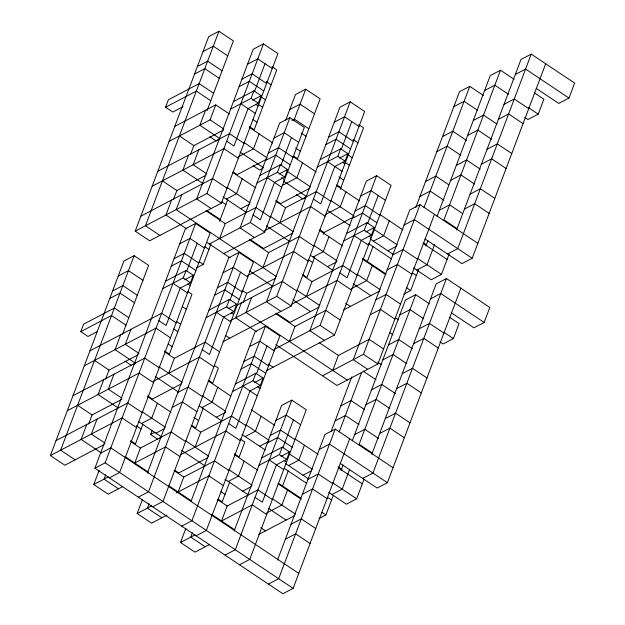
<?xml version="1.0" encoding="UTF-8"?>
<svg xmlns="http://www.w3.org/2000/svg" width="625" height="625" viewBox="0 0 625 625"><rect width="100%" height="100%" fill="white"/><g stroke="black" fill="none" stroke-linecap="round" stroke-linejoin="round"><path stroke-width="0.94" d="M97.406 331.555L88.016 336.477L80.781 331.648L83.609 324.164L114.344 308.047L128.805 317.703M183.062 106.672L172.82 112.047L165.586 107.219L168.414 99.742L199.148 83.617L213.609 93.273M104.125 444.617L64.852 465.219L50.391 455.555L123.891 261.055L134.133 255.68L148.594 265.336L122.555 334.25M211.125 208.539L196.672 198.883L253.203 49.266L263.453 43.891L277.914 53.547L221.375 203.172L149.656 240.789L135.195 231.133L208.695 36.625L218.938 31.25L233.398 40.906L207.016 110.727M134.133 255.68L60.641 450.18L75.094 459.844M218.938 31.25L145.445 225.758L159.898 235.414M86.781 424.477L81.125 439.438L101.211 452.852M103.742 379.586L98.086 394.547L118.172 407.961M120.703 334.703L115.047 349.664L135.133 363.078M171.586 200.047L165.93 215.008L186.82 228.953M188.547 155.156L182.891 170.117L202.977 183.531M205.508 110.273L199.852 125.234L219.938 138.648M88.633 424.023L92.055 414.953L121.938 399.281M105.594 379.141L109.016 370.07L138.047 354.844M173.438 199.594L176.859 190.523L205.891 175.297M190.398 154.711L193.82 145.641L223.703 129.969M97.031 419.102L91.375 434.062L105.031 443.18M113.992 374.211L108.336 389.172L121.188 397.758M130.953 329.328L125.297 344.289L138.953 353.414M181.836 194.672L176.18 209.633L276.594 276.703M198.789 149.781L193.141 164.75L206.797 173.867M169.117 141.359L210.102 119.859L215.75 104.898L229.414 114.023M349.664 438.758L293.125 588.375L282.883 593.75L94.906 468.195L185.359 228.805L195.609 223.438L210.07 233.094L119.609 472.484L109.359 477.859M122.742 486.578L108.234 494.187L93.773 484.531L99.094 470.445M94.906 468.195L105.148 462.828L195.609 223.438M135.195 231.133L206.914 193.508L263.453 43.891M105.68 474.758L104.016 479.156L118.477 488.812M162.75 288.656L183.234 277.906L186.062 270.43L193.297 275.258L190.469 282.734L180.219 288.109L166.086 325.516L158.859 320.688M230.594 109.109L251.078 98.367L253.906 90.883L261.141 95.711L258.312 103.195L248.062 108.57L233.93 145.977L226.703 141.141M186.711 270.945L197.18 243.227M254.555 91.406L265.023 63.68M142.805 424.43L135.438 443.93L130.617 440.711M196.453 267.969L203.281 264.383L210.992 243.984M219.555 221.312L227.609 200.008M185.602 441.609L171.141 431.953L140.406 448.07L134.75 463.031L165.492 446.914L179.945 456.57M157.367 403.188L151.711 418.148L141.469 423.523M168.672 373.266L174.328 358.305L205.062 342.18L219.523 351.836M219.555 238.609L225.211 223.641L255.945 207.523L270.406 217.18M242.172 178.758L236.516 193.719L226.273 199.094M259.133 133.875L253.477 148.836L238.109 156.898M157.812 439.313L150.578 434.484L152.148 430.328M147.359 473.141L228.742 257.781L238.984 252.406L253.445 262.062L162.984 501.453L152.742 506.828M166.977 515.102L151.609 523.164L137.148 513.508L142.469 499.422M285.805 120.094L295.453 94.57L305.695 89.195L320.156 98.852L297.539 158.703L293.523 156.016M238.984 252.406L148.531 491.797L138.281 497.172M209.312 243.977L250.297 222.484L289.867 117.75L304.328 127.406L264.75 232.141L223.773 253.641M149.062 503.727L147.398 508.133L161.859 517.789M293.766 120.781L305.695 89.195M206.125 317.633L226.617 306.883L229.445 299.398L236.672 304.227L233.844 311.711L223.602 317.086L209.469 354.492L202.234 349.656M257.008 182.969L277.5 172.227L280.328 164.742L287.555 169.57L284.727 177.055L274.484 182.43L260.352 219.828L253.117 215M230.086 299.922L240.562 272.195M280.969 165.266L291.445 137.539M241.383 302.875L235.727 317.836L256.617 331.789M203.258 408.211L195.781 428.016L191.758 425.336M243.234 302.43L246.656 293.359L275.688 278.133M178.133 492.008L183.789 477.047L214.523 460.922L228.984 470.578M195.094 447.125L200.75 432.164L231.484 416.039L245.945 425.695M217.711 387.273L212.055 402.234L201.805 407.609M251.633 297.5L245.977 312.469L347.195 380.07M262.938 267.578L268.594 252.617L299.328 236.492L313.789 246.156M279.898 222.695L285.555 207.734L316.289 191.609L330.75 201.266M302.516 162.844L296.859 177.805L282.344 185.422M191.086 501.211L255.156 331.641L265.406 326.266L279.867 335.922L206.367 530.43L196.125 535.805M209.5 544.523L194.992 552.133L180.531 542.477L185.867 528.344M265.406 326.266L191.906 520.773L181.664 526.148M230.609 320.523L276.711 296.344L350.211 101.836L364.672 111.492L291.172 306L222.867 341.828M192.438 532.703L190.773 537.102L205.234 546.758M232.547 391.492L253.031 380.742L255.859 373.258L263.094 378.086L260.266 385.57L250.016 390.945L235.883 428.352L228.656 423.516M317.352 167.062L337.836 156.312L340.664 148.828L347.898 153.656L345.07 161.141L334.82 166.516L320.688 203.922L313.461 199.094M256.508 373.781L266.977 346.055M341.312 149.352L351.781 121.625M229.68 482.07L222.195 501.875L218.18 499.195M314.711 257.047L307 277.445L302.984 274.766M323.273 234.375L323.961 232.562L353.844 216.891M340.234 189.492L363.539 127.828L358.719 124.609M272.359 499.555L257.898 489.898L227.164 506.016L221.508 520.984L252.25 504.859L266.703 514.516M244.125 461.133L238.469 476.094L228.227 481.469M261.086 416.25L255.43 431.211L245.187 436.586M289.352 341.438L295.008 326.477L325.742 310.352L340.203 320.016M306.312 296.555L311.969 281.594L342.703 265.469L357.164 275.125M328.93 236.703L323.273 251.664L313.031 257.039M345.891 191.82L340.234 206.781L325.727 214.391M234.117 531.086L281.578 405.5L291.82 400.125L306.281 409.781L249.742 559.406L239.5 564.773M291.82 400.125L235.289 549.742L225.039 555.117M273.984 349.5L320.094 325.312L376.625 175.695L391.086 185.352L334.547 334.977L266.25 370.805M258.961 465.344L279.453 454.602L282.281 447.117L289.508 451.945L286.68 459.43L276.438 464.805L262.305 502.211L255.07 497.375M343.766 240.922L364.258 230.172L367.086 222.688L374.312 227.516L371.484 235L361.242 240.375L347.109 277.781L339.875 272.953M282.922 447.641L293.398 419.914M367.727 223.211L378.203 195.484M282.539 485.961L288.188 471M367.344 261.531L372.992 246.57M287.508 490.109L281.852 505.07L266.484 513.133M304.469 445.219L298.812 460.18L288.562 465.555M332.734 370.414L338.391 355.453L369.125 339.328L383.586 348.984M372.312 265.68L366.656 280.641L351.289 288.703M389.273 220.789L383.617 235.758L373.367 241.125M277.5 560.062L324.953 434.477L335.203 429.102L393.039 467.727M331.016 431.766L351.75 376.898M415.82 207.336L459.508 91.719L469.758 86.344L483.414 95.469M335.203 429.102L278.664 578.719L268.422 584.094M322.484 375.789L363.469 354.289L420.008 204.672L477.844 243.305M339.211 431.828L361.648 372.438M424.016 207.398L469.758 86.344M275.898 344.664L336.945 385.445L377.93 363.945L434.469 214.328M341.023 470.5L343.078 465.062M352.234 440.844L405.445 300.023L415.688 294.648L429.344 303.773M425.828 246.07L427.883 240.633M437.039 216.414L490.25 75.594L500.492 70.227L514.148 79.344M319.086 518.516L325.914 514.938L333.281 495.438M403.891 294.094L410.719 290.508L418.43 270.102M349.555 469.664L342.188 489.156L331.945 494.531M415.688 294.648L359.148 444.273L372.805 453.391M434.703 244.328L426.992 264.727L416.75 270.102M500.492 70.227L443.953 219.844L456.812 228.43M371.758 454.375L436.18 283.906L446.422 278.531L489.805 307.5L484.148 322.461L473.906 327.836L451.414 312.812M456.562 229.953L520.984 59.477L531.227 54.102L574.609 83.07L568.953 98.039L558.711 103.406L536.219 88.391M328.734 492.383L346.406 504.188L356.648 498.812L364.016 479.32M413.539 267.953L431.211 279.758L441.453 274.383L449.164 253.984M446.422 278.531L372.93 473.031L362.68 478.406M531.227 54.102L457.734 248.609L447.484 253.977M340.188 463.383L377.141 488.062L387.383 482.695L460.883 288.188M424.992 238.953L461.945 263.641L472.188 258.266L545.688 63.758M439.953 341.812L443.164 343.961L453.414 338.586L459.07 323.625L449.43 317.188M524.758 117.383L527.969 119.531L538.219 114.156L543.875 99.195L534.234 92.758M203.039 51.586L213.289 46.211L227.742 55.867M197.391 66.547L207.633 61.172L222.094 70.828M194.562 74.031L204.805 68.656L219.266 78.312M165.586 107.219L196.328 91.094L210.781 100.758M247.555 64.227L257.797 58.852L272.258 68.508M241.898 79.188L252.141 73.812L266.602 83.477M239.07 86.672L249.32 81.297L263.773 90.953M174.773 126.398L215.75 104.898M233.414 101.633L253.906 90.883M252.602 100.188L261.141 95.711M157.812 171.281L229.531 133.664L243.992 143.32M219.609 139.234L216.195 141.023L209.773 136.727M289.797 109.531L300.047 104.156L314.5 113.812M152.156 186.242L223.875 148.625L238.336 158.281M289.867 117.75L279.625 123.125L240.047 227.859L254.508 237.516M291.828 120.461L294.391 119.117L308.852 128.781M273.969 138.086L284.219 132.711L298.672 142.367M350.211 101.836L339.961 107.211L266.469 301.719L280.922 311.375M140.852 216.164L212.57 178.547L227.031 188.203M268.312 153.047L278.562 147.672L293.023 157.328M334.312 122.172L344.555 116.797L359.016 126.461M266.234 159.391L237.203 174.617L233.188 171.93M265.492 160.531L275.734 155.156L290.195 164.812M262.992 168.203L259.578 169.992L253.148 165.703M328.656 137.133L338.898 131.766L353.359 141.422M259.836 175.492L280.328 164.742M325.828 144.617L336.078 139.242L350.531 148.898M279.016 174.047L287.555 169.57M320.172 159.578L340.664 148.828M240.734 208.75L249.273 204.273M339.359 158.141L347.898 153.656M118.234 276.016L128.484 270.641L142.938 280.297M179.711 243.773L189.953 238.398L204.414 248.055M453.859 106.68L464.102 101.305L477.758 110.43M484.594 90.562L494.836 85.188L508.492 94.305M515.328 74.438L525.578 69.062L568.953 98.039M112.586 290.977L122.828 285.602L137.289 295.258M174.055 258.734L184.297 253.359L198.758 263.016M309.609 188.359L280.578 203.586L275.766 200.367M109.758 298.461L120 293.086L134.461 302.742M171.227 266.211L181.477 260.836L195.93 270.5M304.664 198.07L302.953 198.969L296.531 194.68M165.57 281.172L186.062 270.43M442.547 136.602L452.797 131.234L466.453 140.352M473.289 120.484L483.531 115.109L497.188 124.227M504.023 104.359L514.266 98.984L528.727 108.641M264.531 230.758L310.633 206.57L325.094 216.227M376.625 175.695L366.383 181.07L309.844 330.688L324.305 340.352M80.781 331.648L111.523 315.523L125.977 325.188M184.758 279.734L193.297 275.258M436.898 151.57L447.141 146.195L460.797 155.312M467.633 135.445L477.875 130.07L491.531 139.195M498.367 119.32L508.617 113.945L523.07 123.609M360.727 196.031L370.977 190.656L385.43 200.32M292.648 233.25L263.617 248.477L249.961 239.352M223.086 272.742L233.336 267.367L247.789 277.023M355.07 210.992L365.32 205.617L379.781 215.281M89.969 350.828L161.688 313.203L176.148 322.867M217.43 287.703L227.68 282.328L242.141 291.992M352.25 218.477L362.492 213.102L376.953 222.758M425.586 181.492L435.836 176.117L448.688 184.703M456.328 165.367L466.57 159.992L480.227 169.117M487.063 149.25L497.305 143.875L511.766 153.531M247.57 275.641L293.672 251.461L308.133 261.117M214.609 295.188L224.852 289.812L239.312 299.469M84.312 365.789L156.031 328.164L170.492 337.828M346.594 233.438L367.086 222.688M419.938 196.453L430.18 191.078L443.836 200.203M450.672 180.328L460.914 174.953L474.57 184.078M481.406 164.211L491.656 158.836L506.109 168.492M208.953 310.148L229.445 299.398M365.773 232L374.312 227.516M420.008 204.672L409.758 210.047L353.227 359.664L367.688 369.32M228.133 308.711L236.672 304.227M236.258 305.562L282.367 281.383L296.828 291.039M73.008 395.711L144.727 358.094L159.188 367.75M133.953 364.109L135.664 363.211M404.109 225.008L414.352 219.633L472.188 258.266M327.492 266.695L336.883 261.773M439.367 210.258L449.609 204.883L462.461 213.461M470.102 194.133L480.344 188.758L494.805 198.414M67.352 410.672L139.07 373.055L153.531 382.711M464.445 209.094L474.695 203.719L489.148 213.375M387.828 250.789L396.367 246.305M291.805 304.164L337.055 280.43L351.508 290.086M392.797 254.93L403.047 249.555L417.508 259.211M153.305 381.328L199.414 357.141L213.867 366.797M56.047 440.594L127.766 402.977L142.227 412.633M387.148 269.891L397.391 264.516L411.852 274.172M319.07 307.109L290.039 322.336L276.383 313.211M249.508 346.602L259.75 341.227L274.211 350.883M181.43 383.82L152.398 399.047L147.578 395.82M50.391 455.555L122.109 417.938L136.57 427.594M177.859 392.438L188.102 387.062L202.562 396.719M243.852 361.562L254.094 356.188L268.555 365.852M343.547 310L379.406 291.195M241.023 369.047L251.273 363.672L265.727 373.328M375.836 299.812L386.086 294.445L400.547 304.102M172.203 407.398L182.453 402.023L196.906 411.688M100.555 453.234L110.805 447.859L298.781 573.414M235.375 384.008L255.859 373.258M370.188 314.781L380.43 309.406L394.891 319.062M150.578 434.484L154.852 432.242M155.93 433.18L164.469 428.703M254.555 382.57L263.094 378.086M159.516 438.414L161.227 437.516M399.789 314.984L410.031 309.617L423.688 318.734M430.523 298.867L440.773 293.492L484.148 322.461M216.266 417.266L225.656 412.344M93.773 484.531L108.289 476.914M388.484 344.914L398.727 339.539L412.383 348.656M419.219 328.789L429.461 323.414L443.922 333.07M180.578 454.734L225.828 431L240.289 440.656M382.828 359.875L393.07 354.5L406.727 363.617M413.562 343.75L423.812 338.375L438.266 348.031M275.922 420.461L286.172 415.086L300.625 424.742M207.844 457.672L178.82 472.898L174.797 470.219M270.273 435.422L280.516 430.047L294.977 439.711M259.648 446.242L268.188 441.766M267.445 442.906L277.688 437.531L292.148 447.188M340.781 405.922L351.031 400.547L364.688 409.664M371.523 389.797L381.766 384.422L395.422 393.547M402.258 373.672L412.5 368.305L426.961 377.961M137.148 513.508L151.664 505.891M176.422 492.906L208.867 475.883L223.328 485.547M261.789 457.867L282.281 447.117M335.133 420.883L345.375 415.508L359.031 424.625M365.867 404.758L376.109 399.383L389.766 408.508M396.602 388.641L406.852 383.266L421.305 392.922M280.969 456.422L289.508 451.945M319.305 449.438L329.547 444.062L387.383 482.695M242.688 491.125L251.227 486.648M354.562 434.68L364.805 429.312L378.461 438.43M385.297 418.562L395.539 413.188L410 422.844M379.641 433.523L389.891 428.148L404.344 437.805M303.023 475.219L311.562 470.734M180.531 542.477L195.047 534.867M307.992 479.359L318.242 473.984L332.703 483.641M302.344 494.32L312.586 488.945L327.047 498.602M258.742 534.43L294.602 515.625M291.031 524.242L301.281 518.867L315.742 528.531M285.383 539.203L295.625 533.836L310.086 543.492M528.578 107.719L538.219 114.156M271.961 66.664L276.781 69.883L254.164 129.727L249.344 126.508M266.305 81.625L271.125 84.844M353.062 139.57L357.883 142.789M260.648 96.586L265.469 99.805M348.211 155.07L352.227 157.75M251.078 98.367L258.312 103.195M337.836 156.312L345.07 161.141M258.625 104.602L262.641 107.289M301.203 133.039L306.023 136.258M344.586 162.016L349.398 165.234M255.711 104.305L258.125 105.914M342.469 162.25L344.883 163.859M240.836 103.742L255.297 113.398M327.594 161.688L342.055 171.344M252.977 119.562L256.992 122.25M295.547 148L300.367 151.219M338.93 176.977L343.75 180.195M336.906 184.992L340.922 187.672M423.664 242.937L426.875 245.086M249.492 127.438L272.789 142.992M292.875 156.406L316.172 171.969M336.25 185.383L359.547 200.938M379.633 214.352L402.93 229.914M423.008 243.328L447.109 259.422M210.102 119.859L223.758 128.984M243.836 142.398L267.133 157.953M287.219 171.367L310.516 186.93M330.594 200.344L353.891 215.906M373.977 229.312L397.273 244.875M417.352 258.289L441.453 274.383M277.5 172.227L284.727 177.055M364.258 230.172L371.484 235M281.328 177.625L284.539 179.773M368.891 236.109L371.297 237.719M240.023 152.062L263.32 167.625M283.398 181.039L306.695 196.594M327.578 210.547L350.078 225.57M370.156 238.984L393.453 254.539M368.172 243.352L391.469 258.914M412.359 272.859L416.375 275.547M267.258 177.602L281.711 187.258M354.016 235.547L368.469 245.203M179.367 135.984L193.82 145.641M319.945 229.875L323.961 232.562M362.523 258.312L385.812 273.875M406.703 287.828L410.719 290.508M232.531 172.32L255.828 187.883M275.914 201.297L285.555 207.734M319.289 230.266L342.586 245.828M362.672 259.242L385.969 274.797M226.875 187.281L250.172 202.844M270.258 216.258L293.555 231.813M313.633 245.227L336.93 260.789M357.016 274.203L380.312 289.758M443.773 332.148L453.414 338.586M223.062 196.945L246.359 212.508M266.438 225.922L289.734 241.484M310.617 255.43L333.117 270.453M353.195 283.867L370.867 295.672M221.883 201.859L225.898 204.539M308.641 259.805L312.656 262.484M395.398 317.75L398.609 319.898M206.914 193.508L221.375 203.172M250.297 222.484L264.75 232.141M162.406 180.867L176.859 190.523M206.586 210.383L220.242 219.5M345.562 303.203L350.383 306.422M389.742 332.711L392.953 334.859M205.93 210.766L225.211 223.641M249.312 239.742L268.594 252.617M302.328 275.148L311.969 281.594M296.672 290.117L319.969 305.672M206.898 242.367L230.195 257.93M249.477 270.805L272.773 286.367M292.859 299.781L310.531 311.586M204.922 246.742L208.938 249.422M377.633 362.102L381.648 364.781M276.711 296.344L291.172 306M320.094 325.312L334.547 334.977M363.469 354.289L377.93 363.945M199.266 261.703L203.281 264.383M241.844 290.141L246.656 293.359M363.141 371.156L375.992 379.742M275.727 313.602L295.008 326.477M319.109 342.57L338.391 355.453M183.234 277.906L190.469 282.734M226.617 306.883L233.844 311.711M187.867 283.852L190.281 285.461M231.25 312.82L233.656 314.43M187.961 291.625L191.977 294.312L169.359 354.156L164.539 350.938M172.992 283.281L187.453 292.938M216.375 312.258L230.828 321.914M182.305 306.586L186.32 309.273M225.68 335.562L229.703 338.242M268.258 364L273.078 367.219M176.648 321.555L180.664 324.234M253.031 380.742L260.266 385.57M173.82 329.031L177.836 331.711M257.664 386.68L260.078 388.289M214.375 365.484L218.391 368.172L212.742 383.133L208.719 380.445M242.789 386.117L257.25 395.773M168.172 343.992L172.188 346.68M338.055 466.828L342.07 469.516M164.688 351.859L174.328 358.305M208.07 380.836L230.562 395.859M251.445 409.812L274.742 425.367M294.828 438.781L318.125 454.344M338.203 467.758L362.305 483.852M159.031 366.828L182.328 382.383M202.414 395.797L225.711 411.359M245.789 424.773L269.086 440.328M289.172 453.742L312.469 469.305M332.555 482.719L356.648 498.812M279.453 454.602L286.68 459.43M284.086 460.539L286.492 462.148M155.219 376.492L178.516 392.055M199.398 406L221.891 421.023M241.977 434.438L265.273 450M285.352 463.414L308.648 478.969M124.969 361.156L131.391 365.453M239.992 438.812L244.812 442.031L239.156 456.992L234.336 453.773M284.172 468.32L306.664 483.344M327.555 497.289L331.57 499.977M269.211 459.977L283.664 469.633M193.781 417.312L198.602 420.539M94.562 360.414L109.016 370.07M278.516 483.281L301.008 498.305M321.898 512.25L325.914 514.938M147.727 396.75L171.023 412.305M191.109 425.719L200.75 432.164M234.484 454.695L257.781 470.258M277.867 483.672L301.164 499.227M142.07 411.711L165.367 427.273M185.453 440.688L208.75 456.242M228.828 469.656L252.125 485.219M272.211 498.633L295.508 514.188M138.258 421.375L161.555 436.938M181.633 450.352L204.93 465.906M225.016 479.32L248.312 494.883M268.391 508.297L286.062 520.102M136.273 425.75L141.094 428.969M221.008 491.711L225.023 494.398M77.602 405.297L92.055 414.953M260.758 527.633L265.578 530.852M130.766 441.633L140.406 448.07M174.148 470.609L183.789 477.047M217.523 499.578L227.164 506.016M125.109 456.594L148.406 472.156M168.492 485.57L191.789 501.133M211.867 514.539L234.367 529.562M105.148 462.828L293.125 588.375"/></g></svg>
